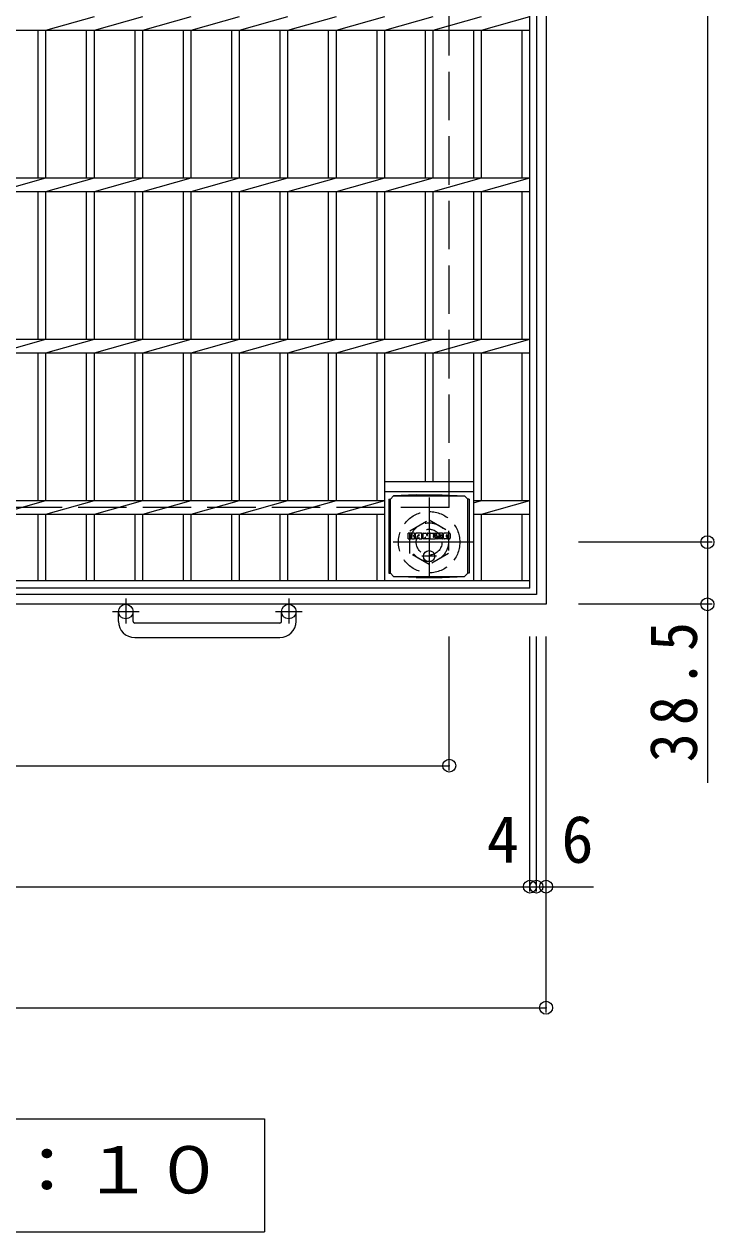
# Model space of a CAD drawing. Units: millimetres at full size, sheet at 1:10; details may follow other scales. Extents: x -1770 to 2437, y -1938 to 1595.
# Drawn here: x -572 to -144, y 76 to 824 of the extents above; entities that cross this region are included whole.
import ezdxf
from ezdxf.enums import TextEntityAlignment as Align

# ---------------------------------------------------------------- set-up
doc = ezdxf.new("R2010")
doc.units = ezdxf.units.MM
doc.header["$LTSCALE"] = 10
doc.header["$PDMODE"] = 32
doc.header["$PDSIZE"] = 8
for name, pattern in [('CHAIN1', [8, 5, -1, 1, -1]), ('DASHED1', [1.8, 1.2, -0.6]), ('DASHED3', [4, 3, -1])]:
    doc.linetypes.add(name, pattern=pattern)
for name, color, linetype, lineweight in [('C-1', 2, 'Continuous', 9), ('C-2', 3, 'Continuous', 9), ('C-4', 7, 'Continuous', 9), ('C-5', 7, 'Continuous', 9), ('C-9', 2, 'Continuous', 9), ('C-F', 7, 'Continuous', 9)]:
    doc.layers.add(name, color=color, linetype=linetype, lineweight=lineweight)
doc.styles.add('ＭＳ ゴシック', font='')
doc.styles.get('ＭＳ ゴシック').set_extended_font_data('MS Gothic')

msp = doc.modelspace()

# ---------------------------------------------------------------- linework, layer by layer
at = {"layer": 'C-1'}
for p, q in [((-248.19, 1384.72), (-248.19, 464.72)), ((-254.19, 1378.72), (-254.19, 470.72)), ((-248.19, 464.72), (-1168.19, 464.72)), ((-254.19, 470.72), (-1162.19, 470.72)), ((-513.19, 454.12), (-513.19, 460.22)), ((-504.19, 454.12), (-504.19, 460.22)), ((-412.19, 454.12), (-412.19, 460.22)), ((-403.19, 454.12), (-403.19, 460.22)), ((-413.19, 453.12), (-503.19, 453.12)), ((-503.19, 444.12), (-413.19, 444.12))]:
    msp.add_line(p, q, dxfattribs=at)
at = {"layer": 'C-1', "linetype": 'DASHED3'}
for q in [(-308.19, 1324.72), (-1108.19, 524.72)]:
    msp.add_line((-308.19, 524.72), q, dxfattribs=at)
at = {"layer": 'C-1', "linetype": 'CHAIN1'}
for p, q in [((-320.69, 530.86), (-320.69, 475.58)), ((-293.06, 503.22), (-348.33, 503.22)), ((-508.69, 468.33), (-508.69, 452.73)), ((-407.69, 468.33), (-407.69, 452.73)), ((-516.86, 460.22), (-500.45, 460.22)), ((-415.86, 460.22), (-399.45, 460.22))]:
    msp.add_line(p, q, dxfattribs=at)
at = {"layer": 'C-1', "linetype": 'DASHED1'}
msp.add_lwpolyline([(-332.69, 496.29), (-332.69, 510.15), (-320.69, 517.08), (-308.69, 510.15), (-308.69, 496.29), (-320.69, 489.36)], close=True, dxfattribs=at)
for radius in [19, 12, 8]:
    msp.add_circle((-320.69, 503.22), radius, dxfattribs=at)
at = {"layer": 'C-1'}
for centre in [(-508.69, 460.22), (-407.69, 460.22)]:
    msp.add_circle(centre, 4.5, dxfattribs=at)
for centre, radius, start, end in [((-503.19, 454.12), 10, 180, 270), ((-503.19, 454.12), 1, 180, 270), ((-413.19, 454.12), 10, 270, 0), ((-413.19, 454.12), 1, 270, 0)]:
    msp.add_arc(centre, radius, start, end, dxfattribs=at)
at = {"layer": 'C-2'}
for p, q in [((-258.19, 474.72), (-258.19, 1374.72)), ((-558.19, 820.48), (-528.19, 828.96)), ((-528.19, 820.48), (-498.19, 828.96)), ((-498.19, 820.48), (-468.19, 828.96)), ((-468.19, 820.48), (-438.19, 828.96)), ((-438.19, 820.48), (-408.19, 828.96)), ((-408.19, 820.48), (-378.19, 828.96)), ((-378.19, 820.48), (-348.19, 828.96)), ((-348.19, 820.48), (-318.19, 828.96)), ((-318.19, 820.48), (-288.19, 828.96)), ((-288.19, 820.48), (-258.19, 828.96)), ((-1158.19, 820.48), (-258.19, 820.48)), ((-563.19, 820.48), (-563.19, 728.96)), ((-558.19, 728.96), (-558.19, 820.48)), ((-533.19, 820.48), (-533.19, 728.96)), ((-528.19, 728.96), (-528.19, 820.48)), ((-503.19, 820.48), (-503.19, 728.96)), ((-498.19, 728.96), (-498.19, 820.48)), ((-473.19, 820.48), (-473.19, 728.96)), ((-468.19, 728.96), (-468.19, 820.48)), ((-443.19, 820.48), (-443.19, 728.96)), ((-438.19, 728.96), (-438.19, 820.48)), ((-413.19, 820.48), (-413.19, 728.96)), ((-408.19, 728.96), (-408.19, 820.48)), ((-383.19, 820.48), (-383.19, 728.96)), ((-378.19, 728.96), (-378.19, 820.48)), ((-353.19, 820.48), (-353.19, 728.96)), ((-348.19, 728.96), (-348.19, 820.48)), ((-323.19, 820.48), (-323.19, 728.96)), ((-318.19, 728.96), (-318.19, 820.48)), ((-293.19, 820.48), (-293.19, 728.96)), ((-288.19, 728.96), (-288.19, 820.48)), ((-263.19, 820.48), (-263.19, 728.96)), ((-1158.19, 728.96), (-258.19, 728.96)), ((-588.19, 720.48), (-558.19, 728.96)), ((-558.19, 720.48), (-528.19, 728.96)), ((-528.19, 720.48), (-498.19, 728.96)), ((-498.19, 720.48), (-468.19, 728.96)), ((-468.19, 720.48), (-438.19, 728.96)), ((-438.19, 720.48), (-408.19, 728.96)), ((-408.19, 720.48), (-378.19, 728.96)), ((-378.19, 720.48), (-348.19, 728.96)), ((-348.19, 720.48), (-318.19, 728.96)), ((-318.19, 720.48), (-288.19, 728.96)), ((-288.19, 720.48), (-258.19, 728.96)), ((-1158.19, 720.48), (-258.19, 720.48)), ((-563.19, 720.48), (-563.19, 628.96)), ((-558.19, 628.96), (-558.19, 720.48)), ((-533.19, 720.48), (-533.19, 628.96)), ((-528.19, 628.96), (-528.19, 720.48)), ((-503.19, 720.48), (-503.19, 628.96)), ((-498.19, 628.96), (-498.19, 720.48)), ((-473.19, 720.48), (-473.19, 628.96)), ((-468.19, 628.96), (-468.19, 720.48)), ((-443.19, 720.48), (-443.19, 628.96)), ((-438.19, 628.96), (-438.19, 720.48)), ((-413.19, 720.48), (-413.19, 628.96)), ((-408.19, 628.96), (-408.19, 720.48)), ((-383.19, 720.48), (-383.19, 628.96)), ((-378.19, 628.96), (-378.19, 720.48)), ((-353.19, 720.48), (-353.19, 628.96)), ((-348.19, 628.96), (-348.19, 720.48)), ((-323.19, 720.48), (-323.19, 628.96)), ((-318.19, 628.96), (-318.19, 720.48)), ((-293.19, 720.48), (-293.19, 628.96)), ((-288.19, 628.96), (-288.19, 720.48)), ((-263.19, 720.48), (-263.19, 628.96)), ((-1158.19, 628.96), (-258.19, 628.96)), ((-588.19, 620.48), (-558.19, 628.96)), ((-558.19, 620.48), (-528.19, 628.96)), ((-528.19, 620.48), (-498.19, 628.96)), ((-498.19, 620.48), (-468.19, 628.96)), ((-468.19, 620.48), (-438.19, 628.96)), ((-438.19, 620.48), (-408.19, 628.96)), ((-408.19, 620.48), (-378.19, 628.96)), ((-378.19, 620.48), (-348.19, 628.96)), ((-348.19, 620.48), (-318.19, 628.96)), ((-318.19, 620.48), (-288.19, 628.96)), ((-288.19, 620.48), (-258.19, 628.96)), ((-1158.19, 620.48), (-258.19, 620.48)), ((-563.19, 620.48), (-563.19, 528.96)), ((-558.19, 528.96), (-558.19, 620.48)), ((-533.19, 620.48), (-533.19, 528.96)), ((-528.19, 528.96), (-528.19, 620.48)), ((-503.19, 620.48), (-503.19, 528.96)), ((-498.19, 528.96), (-498.19, 620.48)), ((-473.19, 620.48), (-473.19, 528.96)), ((-468.19, 528.96), (-468.19, 620.48)), ((-443.19, 620.48), (-443.19, 528.96)), ((-438.19, 528.96), (-438.19, 620.48)), ((-413.19, 620.48), (-413.19, 528.96)), ((-408.19, 528.96), (-408.19, 620.48)), ((-383.19, 620.48), (-383.19, 528.96)), ((-378.19, 528.96), (-378.19, 620.48)), ((-353.19, 620.48), (-353.19, 528.96)), ((-348.19, 479.22), (-348.19, 620.48)), ((-323.19, 620.48), (-323.19, 540.72)), ((-318.19, 540.72), (-318.19, 620.48)), ((-293.19, 620.48), (-293.19, 479.22)), ((-288.19, 528.96), (-288.19, 620.48)), ((-263.19, 620.48), (-263.19, 528.96)), ((-348.19, 540.72), (-293.19, 540.72)), ((-348.19, 534.72), (-293.19, 534.72)), ((-1073.19, 528.96), (-348.19, 528.96)), ((-588.19, 520.48), (-558.19, 528.96)), ((-498.19, 520.48), (-468.19, 528.96)), ((-438.19, 520.48), (-408.19, 528.96)), ((-408.19, 520.48), (-378.19, 528.96)), ((-378.19, 520.48), (-348.19, 528.96)), ((-293.19, 528.96), (-258.19, 528.96)), ((-293.19, 527.55), (-288.19, 528.96)), ((-288.19, 520.48), (-258.19, 528.96)), ((-1073.19, 520.48), (-348.19, 520.48)), ((-563.19, 520.48), (-563.19, 479.22)), ((-533.19, 520.48), (-533.19, 479.22)), ((-503.19, 520.48), (-503.19, 479.22)), ((-498.19, 479.22), (-498.19, 520.48)), ((-473.19, 520.48), (-473.19, 479.22)), ((-443.19, 520.48), (-443.19, 479.22)), ((-438.19, 479.22), (-438.19, 520.48)), ((-413.19, 520.48), (-413.19, 479.22)), ((-408.19, 479.22), (-408.19, 520.48)), ((-383.19, 520.48), (-383.19, 479.22)), ((-378.19, 479.22), (-378.19, 520.48)), ((-353.19, 520.48), (-353.19, 479.22)), ((-293.19, 520.48), (-258.19, 520.48)), ((-288.19, 479.22), (-288.19, 520.48)), ((-263.19, 520.48), (-263.19, 479.22)), ((-258.19, 479.22), (-1158.19, 479.22)), ((-258.19, 474.72), (-1158.19, 474.72))]:
    msp.add_line(p, q, dxfattribs=at)
for points in [[(-558.19, 479.22), (-558.19, 520.48), (-528.19, 528.96)], [(-528.19, 479.22), (-528.19, 520.48), (-498.19, 528.96)], [(-468.19, 479.22), (-468.19, 520.48), (-438.19, 528.96)]]:
    msp.add_lwpolyline(points, dxfattribs=at)
at = {"layer": 'C-4'}
for p, q in [((-148.19, 1346.22), (-148.19, 503.22)), ((-145.19, 503.22), (-228.19, 503.22)), ((-148.19, 503.22), (-148.19, 354.13)), ((-145.19, 464.72), (-228.19, 464.72)), ((-308.19, 361.72), (-308.19, 444.72)), ((-258.19, 286.72), (-258.19, 444.72)), ((-254.19, 286.72), (-254.19, 444.72)), ((-248.19, 211.72), (-248.19, 444.72)), ((-1108.19, 364.72), (-308.19, 364.72)), ((-1158.19, 289.72), (-258.19, 289.72)), ((-258.19, 289.72), (-254.19, 289.72)), ((-254.19, 289.72), (-218.72, 289.72)), ((-1168.19, 214.72), (-248.19, 214.72))]:
    msp.add_line(p, q, dxfattribs=at)
for p in [(-148.19, 503.22), (-148.19, 464.72), (-308.19, 364.72), (-258.19, 289.72), (-254.19, 289.72), (-248.19, 289.72), (-248.19, 214.72)]:
    msp.add_point(p, dxfattribs=at)
at = {"layer": 'C-5'}
for p, q in [((-993.69, 145.85), (-422.69, 145.85)), ((-422.69, 145.85), (-422.69, 75.85)), ((-993.69, 75.85), (-422.69, 75.85))]:
    msp.add_line(p, q, dxfattribs=at)
at = {"layer": 'C-9'}
for p, q in [((-344.69, 529.97), (-342.69, 531.97)), ((-328.8, 532.6), (-342.69, 531.97)), ((-342.69, 531.97), (-298.69, 531.97)), ((-328.8, 532.6), (-312.58, 532.6)), ((-312.58, 532.6), (-298.69, 531.97)), ((-296.69, 529.97), (-298.69, 531.97)), ((-345.57, 529.97), (-344.69, 529.97)), ((-345.57, 529.97), (-345.57, 483.97)), ((-344.69, 483.97), (-344.69, 529.97)), ((-295.81, 529.97), (-296.69, 529.97)), ((-296.69, 483.97), (-296.69, 529.97)), ((-295.81, 529.97), (-295.81, 483.97)), ((-345.57, 483.97), (-344.69, 483.97)), ((-344.69, 483.97), (-342.69, 481.97)), ((-328.8, 481.34), (-342.69, 481.97)), ((-342.69, 481.97), (-298.69, 481.97)), ((-328.8, 481.34), (-312.58, 481.34)), ((-312.58, 481.34), (-298.69, 481.97)), ((-296.69, 483.97), (-298.69, 481.97)), ((-295.81, 483.97), (-296.69, 483.97))]:
    msp.add_line(p, q, dxfattribs=at)
at = {"layer": 'C-9', "linetype": 'CHAIN1'}
for p, q in [((-316.2, 494.47), (-325.19, 494.47)), ((-320.69, 498.16), (-320.69, 490.78))]:
    msp.add_line(p, q, dxfattribs=at)
at = {"layer": 'C-9'}
msp.add_circle((-320.69, 494.47), 3.5, dxfattribs=at)
at = {"layer": 'C-F'}
for p, q in [((-332.02, 508.9), (-333.55, 508.9)), ((-329.86, 508.9), (-331.21, 508.9)), ((-325.72, 508.9), (-328.51, 508.9)), ((-324.37, 508.9), (-322.66, 508.9)), ((-321.72, 508.9), (-320.7, 508.9)), ((-319.87, 508.9), (-316.85, 508.9)), ((-312.71, 508.9), (-315.76, 508.9)), ((-308.21, 508.9), (-311.15, 508.9)), ((-333.7, 505.38), (-333.7, 508.74)), ((-333.55, 505.23), (-332.02, 505.23)), ((-331.87, 508.74), (-331.87, 507.81)), ((-331.87, 505.38), (-331.87, 506.47)), ((-331.37, 505.38), (-331.37, 506.47)), ((-331.36, 508.74), (-331.36, 507.81)), ((-331.21, 505.23), (-329.86, 505.23)), ((-329.7, 508.74), (-329.7, 507.96)), ((-329.7, 505.38), (-329.7, 506.31)), ((-329.04, 505.38), (-329.04, 508.37)), ((-327.53, 505.23), (-328.88, 505.23)), ((-327.37, 507.1), (-327.37, 507.64)), ((-327.37, 505.38), (-327.37, 505.8)), ((-326.91, 507.05), (-327.32, 507.05)), ((-326.86, 507.1), (-326.86, 507.64)), ((-326.86, 505.38), (-326.86, 505.8)), ((-326.7, 505.23), (-325.35, 505.23)), ((-325.2, 505.38), (-325.2, 508.37)), ((-324.52, 508.74), (-324.52, 505.38)), ((-323.36, 505.23), (-324.37, 505.23)), ((-323.21, 505.38), (-323.21, 506.29)), ((-322.72, 505.34), (-323.01, 506.32)), ((-320.7, 505.23), (-322.57, 505.23)), ((-322.51, 508.79), (-322.03, 507.29)), ((-321.87, 508.74), (-321.87, 507.32)), ((-320.54, 508.74), (-320.54, 505.38)), ((-320.03, 505.38), (-320.03, 508.74)), ((-319.87, 505.23), (-316.86, 505.23)), ((-316.85, 507.9), (-317.97, 507.9)), ((-316.85, 507.46), (-317.97, 507.46)), ((-316.85, 506.66), (-317.97, 506.66)), ((-316.86, 506.23), (-317.97, 506.23)), ((-316.71, 505.38), (-316.71, 506.07)), ((-316.69, 508.06), (-316.69, 508.74)), ((-316.69, 506.82), (-316.69, 507.31)), ((-316.19, 506.24), (-316.19, 505.75)), ((-316.03, 506.4), (-314.68, 506.4)), ((-314.18, 506.73), (-315.76, 506.73)), ((-312.61, 505.23), (-315.67, 505.23)), ((-314.53, 507.55), (-314.53, 507.97)), ((-314.52, 506.24), (-314.52, 506.13)), ((-314.37, 507.4), (-312.61, 507.4)), ((-314.02, 506.57), (-314.02, 506.13)), ((-314.01, 507.87), (-314.01, 507.97)), ((-313.86, 507.72), (-312.19, 507.72)), ((-312.19, 508.37), (-312.19, 507.72)), ((-311.68, 505.75), (-311.68, 508.37)), ((-308.21, 505.23), (-311.15, 505.23)), ((-310, 506.55), (-310, 507.57)), ((-309.36, 506.55), (-309.36, 507.57)), ((-307.68, 508.37), (-307.68, 505.75))]:
    msp.add_line(p, q, dxfattribs=at)
for centre, radius, start, end in [((-333.55, 508.74), 0.157, 90, 180), ((-332.02, 508.74), 0.157, 0, 90), ((-331.21, 508.74), 0.157, 90, 180), ((-329.86, 508.74), 0.157, 0, 90), ((-328.51, 508.37), 0.524, 90, 180), ((-325.72, 508.37), 0.524, 0, 90), ((-324.37, 508.74), 0.157, 90, 180), ((-322.66, 508.74), 0.157, 17.75635, 90), ((-321.72, 508.74), 0.157, 90, 180), ((-320.7, 508.74), 0.157, 0, 90), ((-319.87, 508.74), 0.157, 90, 180), ((-316.85, 508.74), 0.157, 0, 90), ((-315.76, 508.63), 0.262, 90, 157.10112), ((-312.71, 508.37), 0.524, 0, 90), ((-311.15, 508.37), 0.524, 90, 180), ((-308.21, 508.37), 0.524, 0, 90), ((-333.55, 505.38), 0.157, 180, 270), ((-332.02, 505.38), 0.157, 270, 0), ((-331.62, 506.47), 0.249, 0, 180), ((-331.61, 507.81), 0.251, 180, 0), ((-331.21, 505.38), 0.157, 180, 270), ((-330.78, 507.14), 0.088, 97.33171, 266.57183), ((-331.08, 509.47), 2.27, 277.33171, 299.42073), ((-330.88, 505.41), 1.64, 53.71985, 86.57183), ((-330.22, 507.96), 0.524, 299.42073, 0), ((-330.22, 506.31), 0.524, 0, 53.71985), ((-329.86, 505.38), 0.157, 270, 0), ((-328.88, 505.38), 0.157, 180, 270), ((-327.53, 505.38), 0.157, 270, 0), ((-327.12, 507.64), 0.255, 0, 180), ((-327.12, 505.8), 0.255, 0, 180), ((-327.32, 507.1), 0.052, 180, 270), ((-326.91, 507.1), 0.052, 270, 0), ((-326.7, 505.38), 0.157, 180, 270), ((-325.35, 505.38), 0.157, 270, 0), ((-324.37, 505.38), 0.157, 180, 270), ((-323.36, 505.38), 0.157, 270, 0), ((-323.11, 506.29), 0.101, 16.48875, 180), ((-322.57, 505.38), 0.157, 196.48875, 270), ((-321.96, 507.32), 0.083, 197.75635, 0), ((-320.7, 505.38), 0.157, 270, 0), ((-319.87, 505.38), 0.157, 180, 270), ((-317.97, 507.68), 0.22, 90, 270), ((-317.97, 506.44), 0.214, 90, 270), ((-316.86, 506.07), 0.157, 0, 90), ((-316.86, 505.38), 0.157, 270, 0), ((-316.85, 508.06), 0.157, 270, 0), ((-316.85, 507.31), 0.157, 0, 90), ((-316.85, 506.82), 0.157, 270, 0), ((-313.81, 507.81), 2.38, 157.10112, 202.89888), ((-316.03, 506.24), 0.157, 90, 180), ((-315.67, 505.75), 0.524, 180, 270), ((-315.76, 506.99), 0.262, 202.89888, 270), ((-314.68, 506.24), 0.157, 0, 90), ((-314.27, 507.97), 0.259, 0, 180), ((-314.37, 507.55), 0.157, 180, 270), ((-314.27, 506.13), 0.25, 180, 0), ((-314.18, 506.57), 0.157, 0, 90), ((-313.86, 507.87), 0.157, 180, 270), ((-312.61, 507.13), 0.262, 22.90802, 90), ((-312.61, 505.49), 0.262, 270, 337.09198), ((-314.56, 506.31), 2.37, 337.09198, 22.90802), ((-311.15, 505.75), 0.524, 180, 270), ((-309.68, 507.57), 0.321, 0, 180), ((-309.68, 506.55), 0.321, 180, 0), ((-308.21, 505.75), 0.524, 270, 0)]:
    msp.add_arc(centre, radius, start, end, dxfattribs=at)

# ---------------------------------------------------------------- texts
at = {"layer": 'C-4', "color": 2, "style": 'ＭＳ ゴシック'}
for s, p in [('4', (-284.9, 295.72)), ('6', (-238.72, 295.72))]:
    msp.add_text(s, height=29.33, dxfattribs=at).set_placement(p, align=Align.BOTTOM_LEFT)
at = {"layer": 'C-4', "color": 2, "insert": (-154.19, 366.85), "char_height": 29.33, "attachment_point": 7, "rotation": 90, "style": 'ＭＳ ゴシック'}
msp.add_mtext('\\T1.28;\\W0.9;38.5', dxfattribs=at)
at = {"layer": 'C-5', "color": 2, "style": 'ＭＳ ゴシック', "width": 1.1}
msp.add_text('平面詳細図\u3000Ｓ＝１：１０', height=29.33, dxfattribs=at).set_placement((-975.69, 90.85), align=Align.BOTTOM_LEFT)

doc.saveas('drawing.dxf')
